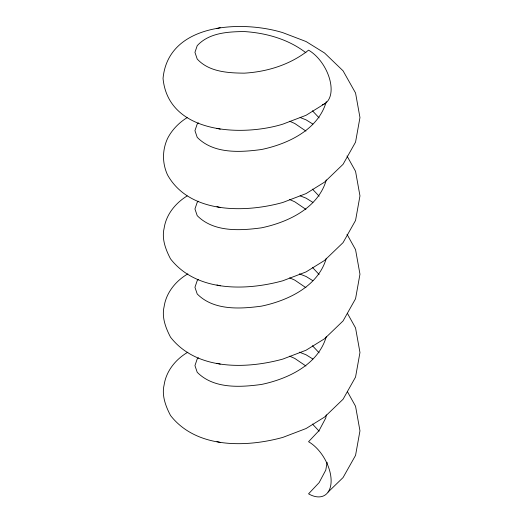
<?xml version="1.0" encoding="UTF-8"?>
<svg xmlns="http://www.w3.org/2000/svg" width="523" height="523" viewBox="0 0 523 523"><rect width="100%" height="100%" fill="white"/><g stroke="black" fill="none" stroke-linecap="round" stroke-linejoin="round"><path stroke-width="0.78" d="M326.319 101.612C318.252 129.697 288.095 143.936 261.5 149.513C240.057 152.409 213.685 154.03 197.217 137.346L194.948 130.665L197.217 123.984L198.426 122.892M326.319 179.925C318.252 208.01 288.095 222.249 261.5 227.825C240.057 230.721 213.685 232.343 197.217 215.659L194.948 208.978L197.217 202.296L198.426 201.205M326.319 258.238C318.252 286.323 288.095 300.555 261.5 306.138C240.057 309.034 213.685 310.655 197.217 293.972L194.948 287.29L197.217 280.609L198.426 279.517M326.319 336.544C318.252 364.636 288.095 378.868 261.5 384.444C240.057 387.34 213.685 388.968 197.217 372.284L194.948 365.603L197.217 358.922L198.426 357.83M326.319 414.857L325.783 417.969L319.135 430.494L308.557 441.719A31.91 18.423 60 0 1 331.124 480.8A31.91 18.423 60 0 1 308.557 493.83L319.135 482.605L325.783 470.079L327.117 462.306M328.098 492.084L343.068 477.558L355.555 455.37L359.961 430.815L355.555 406.26L347.383 391.577M324.515 103.848L306.06 115.289L282.851 124.147C242.208 136.706 168.36 134.123 163.039 78.411C168.36 22.698 242.208 20.116 282.851 32.674L306.06 41.533L324.515 52.973L343.068 70.827L355.555 93.009L359.961 117.564L355.555 142.125L343.068 164.307L324.515 182.161L306.06 193.602L282.851 202.46C245.294 212.959 189.221 214.031 167.445 174.754C162.208 163.091 162.208 150.356 167.445 138.693C171.721 130.083 179.003 122.63 187.156 117.623M187.156 195.935C175.591 203.016 166.111 214.495 164.124 228.29C161.555 238.743 165.686 249.674 170.524 258.872C196.452 292.096 246.039 290.906 282.851 280.766L306.06 271.914L324.515 260.474L343.068 242.62L355.555 220.438L359.961 195.877L355.555 171.322L346.991 155.959M187.868 273.875C175.905 280.792 166.183 292.586 164.124 306.602C161.555 317.056 165.686 327.986 170.524 337.185C196.452 370.408 246.039 369.218 282.851 359.079L306.06 350.22L324.515 338.786L343.068 320.932L355.555 298.744L359.961 274.189L355.555 249.634L346.991 234.271M187.868 352.188C175.905 359.105 166.183 370.899 164.124 384.915C161.555 395.368 165.686 406.299 170.524 415.497C196.452 448.721 246.039 447.531 282.851 437.391L306.06 428.533L324.515 417.093L343.068 399.245L355.555 377.057L359.961 352.502L355.555 327.947L347.383 313.264M216.94 28.484L220.248 27.647M216.94 128.338L220.248 129.174M216.94 206.65L220.248 207.487M216.94 284.963L220.248 285.8M216.94 363.276L220.248 364.113M216.94 441.589L220.248 442.425M300.13 117.525L306.06 119.845L312.891 124.082M300.13 195.837L306.06 198.158L312.891 202.394M299.385 273.862L306.06 276.471L312.891 280.707M299.385 352.175L306.06 354.784L312.891 359.02M289.67 121.238L294.776 123.493L305.935 131.083M289.67 199.551L294.776 201.806L305.935 209.39M289.67 277.863L294.776 280.119L305.935 287.702M289.67 356.17L294.776 358.432L305.935 366.015M305.935 52.771C288.363 39.166 266.2 32.969 244.274 31.557C227.936 31.707 208.991 32.792 197.217 45.671L194.948 52.352L197.217 59.04C208.991 71.919 227.936 73.004 244.274 73.155C267.338 71.821 290.324 64.643 308.557 50.156A31.91 18.423 60 0 1 329.928 80.176A31.91 18.423 60 0 1 322.292 104.816M312.453 110.798L319.135 117.884M312.453 189.11L319.135 196.197M312.453 267.423L319.135 274.51M312.453 345.736L319.135 352.822M312.453 424.048L319.135 431.135"/></g></svg>
